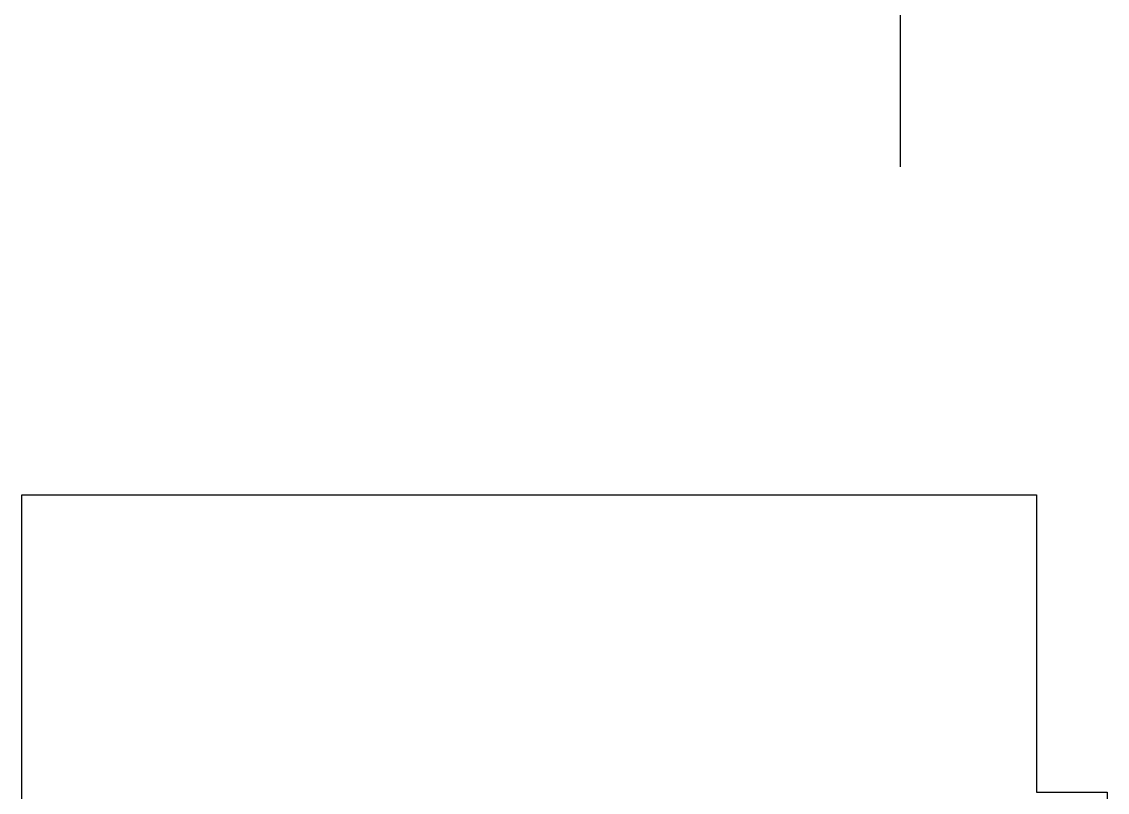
# Model space of a CAD drawing. Header units: metres. Extents: x 2480 to 2687, y 830 to 1066.
# Drawn here: x 2629.4 to 2652.38, y 895.69 to 912.01 of the extents above; entities that cross this region are included whole.
import ezdxf

# ---------------------------------------------------------------- set-up
doc = ezdxf.new("R2010")
doc.units = ezdxf.units.M
doc.layers.add('BUA', color=1, linetype='Continuous', lineweight=0)

msp = doc.modelspace()

# ---------------------------------------------------------------- linework, layer by layer
at = {"color": 18, "true_color": 0x000000}
for p, q in [((2629.4, 894.735), (2629.4, 901.985)), ((2629.4, 901.985), (2650.772, 901.985)), ((2650.772, 901.985), (2650.877, 901.985)), ((2650.877, 901.985), (2650.877, 895.685)), ((2650.877, 895.685), (2652.377, 895.685)), ((2652.377, 895.685), (2652.377, 889.385))]:
    msp.add_line(p, q, dxfattribs=at)
at = {"layer": 'BUA', "color": 0, "lineweight": 30, "flags": 128}
msp.add_lwpolyline([(2647.996, 997.772), (2647.996, 908.934)], dxfattribs=at)

doc.saveas('drawing.dxf')
